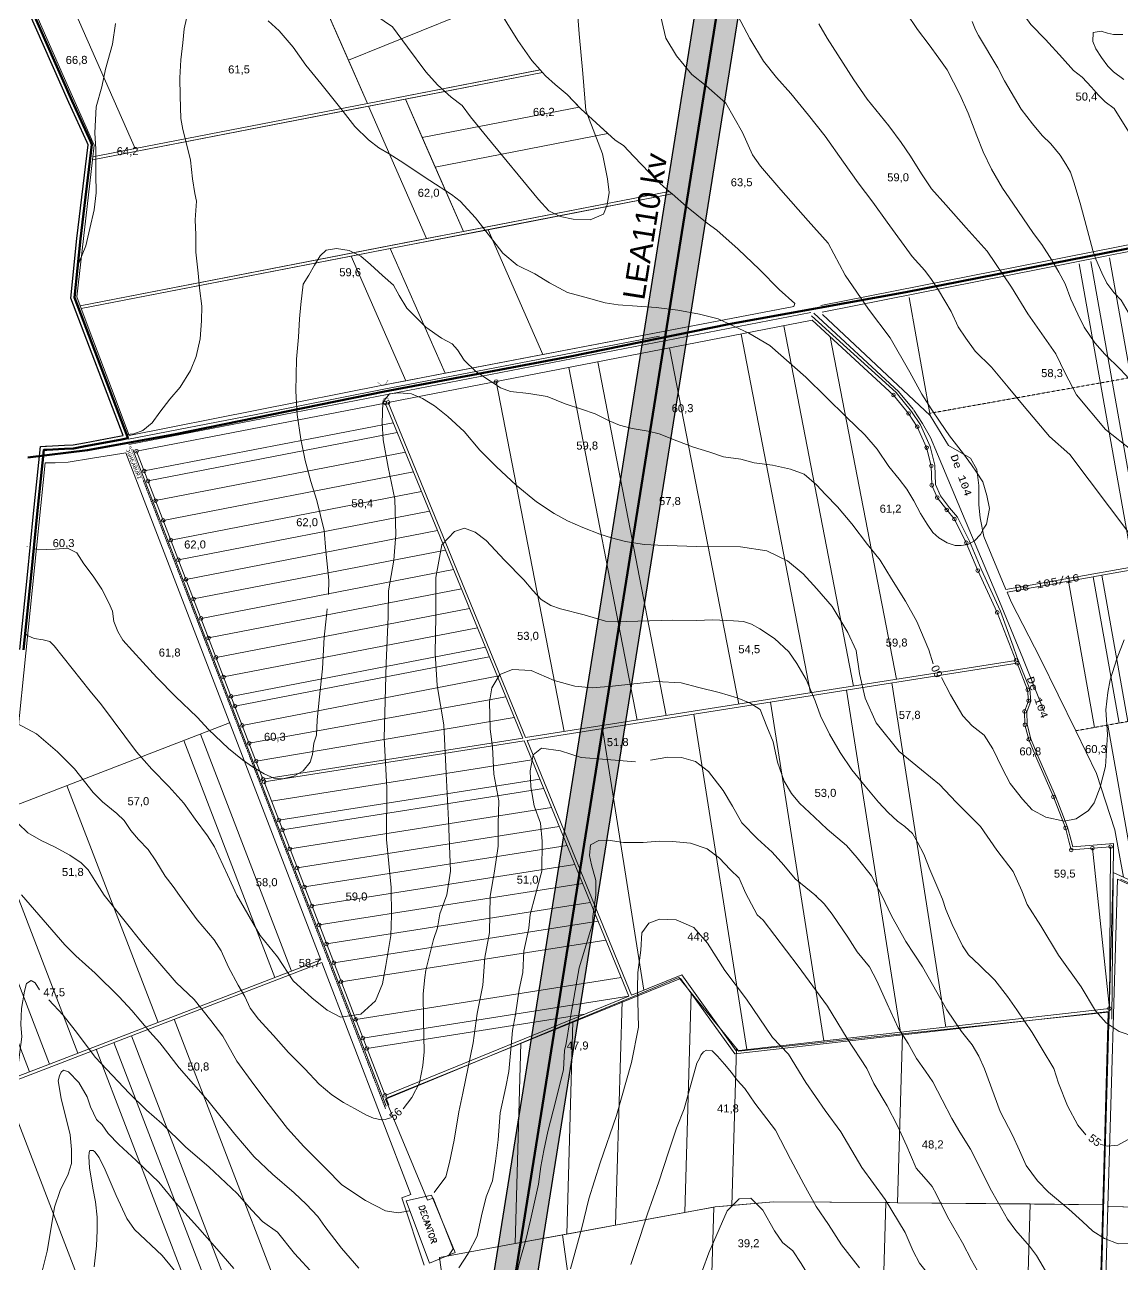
# Model space of a CAD drawing. Header units: metres. Extents: x 783184 to 1587399, y 282652 to 580595.
# Drawn here: x 783961 to 785468, y 288170 to 289873 of the extents above; entities that cross this region are included whole.
import ezdxf

# ---------------------------------------------------------------- set-up
doc = ezdxf.new("R2010")
doc.units = ezdxf.units.M
doc.header["$LTSCALE"] = 0.5
doc.linetypes.add('CACHE', pattern=[0.375, 0.25, -0.125])
for name, color, linetype, lineweight in [('cote de nivel', 1, 'CONTINUOUS', 211), ('limita UAT', 92, 'CONTINUOUS', 0), ('stalpi electrici', 1, 'CONTINUOUS', 211)]:
    doc.layers.add(name, color=color, linetype=linetype, lineweight=lineweight)
for name, color, linetype in [('curbe  de nivelI', 7, 'CONTINUOUS'), ('drumuri extravilan', 7, 'CONTINUOUS'), ('proprietati extravilan', 7, 'CONTINUOUS'), ('strazi', 7, 'CONTINUOUS')]:
    doc.layers.add(name, color=color, linetype=linetype)
doc.styles.add('arial', font='arial.ttf')
doc.styles.add('COURIER', font='cour.ttf')
doc.styles.add('ROMANS', font='ROMANS')
doc.styles.add('WMF-Arial0', font='arial.ttf')

msp = doc.modelspace()

# ---------------------------------------------------------------- hatches: boundary and pattern name
at = {"layer": 'stalpi electrici', "lineweight": 5}
h = msp.add_hatch(dxfattribs=at)
h.set_pattern_fill('HONEY', color=0, scale=2, style=0)
h.set_pattern_definition([(0, (0, 0), (9.525, 5.49926), [6.35, -12.7]), (120, (0, 0), (-9.524998862, 5.49926197), [6.35, -12.7]), (60, (0, 0), (1.138e-06, 10.99852197), [-12.7, 6.35])])
h.paths.add_polyline_path([(785140.48497, 291135.59458), (785110.85961, 291140.32089), (784508.0353, 287361.71031), (784537.66066, 287356.984)])
h.paths.add_polyline_path([(785110.85961, 291140.32089), (785081.23425, 291145.0472), (784478.40994, 287366.43662), (784508.0353, 287361.71031)])

# ---------------------------------------------------------------- linework, layer by layer
at = {"layer": 'curbe  de nivelI', "color": 21, "lineweight": 5}
for points in [[(785397.23377, 289926.56926), (785387.63475, 289926.82176), (785366.1632, 289932.12369), (785341.66036, 289940.96025), (785330.29304, 289942.47508), (785321.957, 289940.96025), (785315.89449, 289937.67808), (785312.35798, 289931.87119), (785312.8632, 289923.28713), (785315.64188, 289911.67336), (785342.67079, 289874.05487), (785362.87931, 289853.09962), (785386.11911, 289827.59982), (785401.52809, 289810.43166), (785413.46965, 289801.65113), (785426.35261, 289787.7651), (785435.69902, 289776.65629), (785445.04549, 289767.56727), (785457.17057, 289758.22575), (785490.68938, 289704.8373), (785508.04615, 289647.73473), (785521.31571, 289590.74794)], [(784718.58464, 289908.87978), (784722.26777, 289860.94372), (784727.46285, 289806.42435), (784731.61891, 289755.5396), (784746.16509, 289717.63567), (784754.52251, 289696.07164), (784761.27611, 289661.8023), (784763.35413, 289643.10995), (784760.75659, 289625.97529), (784755.5615, 289612.99448), (784737.37879, 289605.20602), (784714.00098, 289606.24446), (784696.33774, 289609.8791), (784680.75257, 289617.66759), (784666.20634, 289633.24455), (784595.55346, 289719.43708), (784573.05616, 289747.11319), (784561.62704, 289762.69017), (784546.56134, 289774.11327), (784527.8591, 289790.72869), (784511.75437, 289808.90182), (784486.29854, 289842.65189), (784466.0378, 289870.69044), (784411.36391, 289908.2694)], [(784928.27299, 289908.71813), (784956.61158, 289854.56397), (784975.57971, 289823.63236), (784993.54951, 289801.01569), (785013.18317, 289779.06422), (785037.14287, 289749.13042), (785060.10427, 289720.52697), (785085.47861, 289684.72362), (785105.44503, 289656.1202), (785125.74421, 289629.84496), (785145.37787, 289602.23933), (785179.65358, 289555.01043), (785197.29062, 289535.71975), (785206.36786, 289523.49917), (785216.01831, 289508.86486), (785233.32255, 289479.59623), (785242.97299, 289458.30997), (785253.28901, 289443.01046), (785266.26716, 289425.05016), (785288.89581, 289403.09869), (785311.85717, 289375.49306), (785333.57709, 289348.99882), (785368.51837, 289307.75667), (785396.47134, 289283.14442)], [(784182.60826, 289882.01032), (784179.53841, 289868.06399), (784177.86397, 289848.81809), (784175.07325, 289825.10936), (784173.66907, 289800.41243), (784173.94811, 289775.30906), (784174.78535, 289744.62717), (784177.57607, 289729.56514), (784183.43664, 289708.08781), (784188.46112, 289687.53876), (784190.97277, 289661.59859), (784194.32165, 289641.79484), (784196.55426, 289631.19562), (784194.87981, 289605.53441), (784195.44098, 289585.00545), (784195.44098, 289561.01777), (784198.78987, 289532.00944), (784200.74339, 289511.64782), (784203.8132, 289486.82338), (784203.53411, 289466.74068), (784201.58059, 289442.03846), (784195.9991, 289417.49294), (784188.18505, 289398.52596), (784174.23135, 289375.37508), (784159.71953, 289359.19734), (784146.32398, 289341.34606), (784135.68019, 289326.42142), (784122.84281, 289315.82222), (784110.56355, 289311.3594), (784100.38457, 289310.51161)], [(784832.47286, 289892.21916), (784841.36047, 289855.26628), (784856.01059, 289830.90997), (784876.98531, 289804.97187), (784896.53805, 289789.69327), (784923.91185, 289765.88708), (784946.66413, 289725.38104), (784960.24416, 289694.62326), (784971.6203, 289678.98934), (784999.34965, 289646.65555), (785037.03307, 289604.01761), (785064.40687, 289573.46041), (785087.51465, 289529.40122), (785119.9447, 289482.62953), (785149.45156, 289443.18942), (785176.46986, 289395.93236), (785193.10741, 289365.71505), (785205.85098, 289345.82462), (785218.41999, 289327.33003), (785231.16356, 289308.48649), (785250.41032, 289283.77292), (785261.23362, 289268.94235), (785268.2164, 289258.82267), (785276.9449, 289245.21344), (785282.53113, 289226.54436), (785286.21578, 289208.64752), (785282.02611, 289187.18682), (785278.18556, 289181.77803), (785273.64677, 289172.87968), (785265.44199, 289164.50475), (785256.18981, 289159.44491), (785247.28675, 289157.87462), (785238.90741, 289157.87462), (785227.90952, 289161.53864), (785216.38795, 289168.34326), (785208.35772, 289175.67131), (785200.32754, 289187.18682), (785191.24992, 289201.66844), (785181.99775, 289219.11615), (785172.66371, 289235.25921), (785161.84041, 289249.0429), (785147.87484, 289266.66513), (785131.79125, 289290.46095), (785114.68341, 289310.00241), (785089.37083, 289334.08028), (785033.6312, 289389.1543), (784984.3415, 289432.84579), (784955.4927, 289449.80281), (784934.71891, 289459.39908), (784913.4214, 289469.51876), (784887.52318, 289475.66699), (784858.02093, 289481.25027), (784827.99496, 289484.73982), (784775.74257, 289488.74138), (784758.16094, 289491.25172), (784730.25354, 289499.06165), (784706.25322, 289505.75589), (784681.41562, 289518.86543), (784661.32231, 289531.13819), (784637.04291, 289543.132), (784617.22864, 289559.58867), (784603.50483, 289577.59284), (784580.06263, 289608.27476), (784558.57396, 289631.14672), (784546.85286, 289640.35127), (784517.1676, 289659.68333), (784476.14374, 289686.46024), (784461.35284, 289695.94374), (784446.84097, 289704.59048), (784432.88731, 289715.18967), (784413.91028, 289733.87772), (784394.60572, 289758.28355), (784367.53556, 289792.87042), (784346.88409, 289817.97379), (784329.22847, 289842.89688), (784310.25144, 289864.93207), (784294.90237, 289878.87837)], [(785170.86436, 289890.60805), (785187.13228, 289867.01609), (785203.08125, 289845.97458), (785216.47837, 289827.8024), (785227.64263, 289811.54305), (785245.1865, 289777.74916), (785256.71556, 289752.00319), (785268.51777, 289721.07857), (785277.44918, 289698.76183), (785288.61344, 289675.16984), (785303.92447, 289649.02738), (785318.27853, 289628.30469), (785346.34866, 289586.85934), (785357.90481, 289571.3335), (785371.62093, 289549.9732), (785381.19029, 289533.39506), (785390.1217, 289517.45453), (785397.77721, 289496.41305), (785407.34657, 289476.00918), (785416.27798, 289458.15579), (785430.71685, 289436.57257), (785444.43296, 289420.63204), (785465.80453, 289399.59056), (785477.92575, 289386.83812)], [(784085.219, 289875.3716), (784081.10732, 289846.60497), (784071.51336, 289812.359), (784066.48797, 289788.1585), (784058.72142, 289760.76172), (784056.87048, 289724.95393), (784058.24104, 289702.57989), (784058.24104, 289667.8773), (784058.6979, 289642.76356), (784055.95678, 289619.0197), (784050.01764, 289593.44935), (784044.5354, 289569.70548), (784035.39829, 289547.33141), (784033.71864, 289545.03064)], [(785051.4632, 289874.54916), (785063.14746, 289855.08565), (785099.75016, 289797.87977), (785117.95603, 289771.42945), (785147.59947, 289734.44881), (785164.51879, 289711.64051), (785177.50131, 289692.8258), (785192.64759, 289668.82083), (785206.49562, 289647.84352), (785226.04222, 289626.1277), (785253.95461, 289594.33734), (785282.73255, 289562.54698), (785316.38261, 289512.84686), (785338.50179, 289476.36952), (785377.21033, 289421.10085), (785389.92885, 289394.57187), (785405.41226, 289364.72678), (785445.22673, 289317.19572), (785482.27636, 289287.90331)], [(785262.35051, 289877.85335), (785266.93532, 289866.33857), (785270.93237, 289858.70123), (785297.5308, 289814.22242), (785306.72893, 289796.54309), (785329.60626, 289757.64858), (785344.98915, 289737.47734), (785358.43254, 289721.21235), (785370.46086, 289709.89761), (785383.19668, 289694.10406), (785390.97968, 289681.84639), (785397.11175, 289671.0031), (785401.82875, 289657.33108), (785410.36767, 289628.39313), (785418.62243, 289597.51322), (785428.05637, 289563.09748), (785432.06581, 289551.54698), (785440.32051, 289532.45333), (785447.39601, 289518.54558), (785456.82995, 289505.58073), (785466.73558, 289494.97317), (785476.47472, 289478.77777)], [(785469.3533, 289860.14214), (785456.46539, 289860.14214), (785448.35082, 289862.05042), (785439.28161, 289864.91287), (785428.30302, 289863.00459), (785427.82574, 289850.60062), (785432.12167, 289840.58202), (785439.75896, 289828.6551), (785448.82816, 289816.72822), (785456.46539, 289808.61794), (785470.78528, 289798.12225)], [(784377.93851, 289090.68033), (784378.18671, 289110.28137), (784374.21479, 289150.22786), (784371.99849, 289178.36708), (784362.06868, 289219.80228), (784353.38005, 289245.8543), (784345.65785, 289274.51642), (784339.6999, 289304.04209), (784334.98326, 289337.7857), (784332.99628, 289370.14959), (784333.98962, 289414.12668), (784336.4721, 289444.14854), (784338.2098, 289469.45627), (784339.9481, 289489.16937), (784343.1753, 289517.20636), (784350.87095, 289529.36399), (784358.56654, 289543.01029), (784366.26219, 289556.16036), (784374.45429, 289563.85191), (784388.85255, 289566.08495), (784406.2298, 289563.10759), (784422.36576, 289555.416), (784435.52283, 289544.00274), (784451.90704, 289529.11586), (784467.29828, 289515.71765), (784474.74566, 289501.57513), (784485.66851, 289484.20708), (784511.81122, 289457.86542), (784532.91214, 289442.73041), (784547.55865, 289435.03885), (784555.00604, 289426.60294), (784564.43938, 289412.70851), (784580.15641, 289396.96525), (784600.51261, 289383.56704), (784614.41434, 289374.63491), (784628.06788, 289369.42448), (784652.89252, 289366.69522), (784678.34415, 289362.64305), (784702.92048, 289352.71846), (784725.26264, 289345.275), (784744.37759, 289338.82403), (784763.49249, 289329.39566), (784777.8908, 289323.19279), (784795.01974, 289318.47862), (784816.86538, 289315.25314), (784832.36226, 289311.21613), (784856.44212, 289301.53964), (784879.28074, 289293.10373), (784900.38166, 289286.40463), (784920.73786, 289279.95366), (784944.56946, 289276.72817), (784962.57019, 289271.69668), (784987.8913, 289268.47119), (785012.71588, 289263.01267), (785031.33432, 289256.06544), (785048.21505, 289241.42669), (785060.8756, 289228.02848), (785077.30811, 289211.11144), (785096.91953, 289187.54055), (785118.51691, 289159.25546), (785135.96366, 289137.81228), (785151.35489, 289112.00832), (785170.71811, 289081.24211), (785186.15139, 289053.57211), (785202.78386, 289014.36998), (785208.74181, 288995.26513)], [(783960.95198, 289036.50032), (783964.1685, 289034.3338), (783973.67039, 289030.32732), (783985.69621, 289028.39826), (783995.11658, 289025.77917), (784001.05523, 289020.14041), (784050.34627, 288957.96564), (784065.83999, 288938.85245), (784114.24023, 288874.15508), (784134.93223, 288850.7649), (784158.72649, 288826.77463), (784178.97246, 288803.6188), (784194.83533, 288781.71461), (784211.53301, 288758.97598), (784221.39981, 288744.01535), (784238.93243, 288705.21365), (784252.08188, 288677.25976), (784284.13334, 288621.85646), (784307.78058, 288592.44438), (784329.3258, 288559.88099), (784355.075, 288536.24625), (784376.09475, 288519.43937), (784394.48702, 288509.98547), (784422.33819, 288513.662), (784442.30696, 288532.04454), (784452.29131, 288555.67925), (784456.49524, 288580.88962), (784463.32665, 288621.85646), (784464.37763, 288649.69287), (784463.85217, 288688.03363), (784457.54753, 288753.92499), (784458.07299, 288824.82913), (784454.39453, 288893.1072), (784457.08269, 288996.2881), (784459.71018, 289059.83924), (784460.2357, 289095.55392), (784467.59257, 289137.57117), (784470.23178, 289172.94997), (784469.1808, 289221.79504), (784459.72191, 289265.38793), (784452.8905, 289303.20346), (784451.83469, 289326.06496), (784452.57358, 289354.98627), (784461.79553, 289366.37211), (784475.17638, 289367.81792), (784491.99292, 289366.55282), (784507.18205, 289360.04666), (784523.63689, 289349.92593), (784541.9, 289335.28703), (784564.04422, 289314.59264), (784585.74301, 289288.92938), (784608.88831, 289265.79629), (784635.52557, 289240.61251), (784663.55311, 289218.02163), (784688.14504, 289201.93688), (784706.2273, 289191.81615), (784727.11777, 289182.68689), (784750.80556, 289173.65052), (784766.53712, 289168.22871), (784786.066, 289163.52979), (784811.562, 289159.37309), (784830.54684, 289158.27163), (784883.69059, 289156.42411), (784943.76608, 289155.96227), (784980.27354, 289150.41974), (785008.46282, 289137.02536), (785030.18246, 289119.01224), (785048.66721, 289098.22784), (785069.92468, 289074.21036), (785091.18222, 289038.18409), (785102.8028, 289013.4301), (785107.42399, 288982.0226), (785115.28, 288948.3057), (785130.52993, 288914.12696), (785161.9541, 288874.86756), (785192.45394, 288849.46443), (785217.4084, 288829.6038), (785240.17551, 288805.39148), (785273.44814, 288771.67462), (785296.09197, 288739.34336), (785318.73581, 288709.78334), (785330.28881, 288683.45645), (785337.68272, 288664.51958), (785356.7632, 288635.10098), (785380.79346, 288594.91783), (785411.75541, 288551.50158), (785431.62658, 288518.24656), (785446.4144, 288502.08093), (785463.97495, 288490.07219), (785485.69452, 288482.68218)], [(785477.38016, 289175.31089), (785396.47134, 289283.14442)], [(784540.31218, 288677.77778), (784545.32145, 288710.3209), (784542.81682, 288780.41378), (784539.4773, 288844.66561), (784536.13779, 288911.42073), (784526.95407, 288965.65927), (784524.44944, 289009.88452), (784525.28295, 289060.33455), (784525.28295, 289113.73865), (784533.63179, 289158.79838), (784551.16423, 289177.15604), (784564.51192, 289181.54509), (784579.40907, 289176.11251), (784594.30623, 289164.64373), (784619.47036, 289137.68203), (784646.44633, 289110.72037), (784658.5875, 289095.94798), (784670.26364, 289083.87557), (784683.55029, 289075.62609), (784696.63561, 289070.99833), (784729.24832, 289062.74888), (784758.29945, 289053.84378), (784786.88587, 289053.44135), (784850.90346, 289055.2522), (784883.2052, 289054.63736), (784905.75227, 289055.64342), (784934.33869, 289054.23497), (784947.82667, 289053.43014), (784958.89887, 289050.00961), (784970.57502, 289043.57101), (784990.81504, 289030.2153), (785010.1411, 289011.70428), (785021.21335, 288995.60774), (785034.29867, 288973.67623), (785046.40774, 288944.42081), (785054.05759, 288923.89772), (785066.13641, 288898.54571), (785080.88189, 288873.66889), (785096.98694, 288849.72534), (785115.30644, 288827.39139), (785133.67203, 288805.38293), (785146.75741, 288790.89608), (785159.84272, 288779.2261), (785169.70709, 288771.78144), (785180.17534, 288762.12353), (785187.22131, 288750.45355), (785195.71628, 288733.6748), (785204.17142, 288712.54811), (785216.25023, 288683.97676), (785221.48436, 288671.90439)], [(783963.86544, 289156.9321), (783964.00975, 289156.75181)], [(783972.90036, 289153.88539), (783979.40098, 289151.78952), (784002.48786, 289152.78201), (784019.3686, 289154.02255), (784032.27741, 289147.81971), (784041.71076, 289132.6847), (784054.61951, 289115.56478), (784066.36485, 289097.81228), (784076.29466, 289078.95555), (784081.25963, 289067.54225), (784082.99733, 289053.64782), (784088.45875, 289039.75339), (784095.40962, 289027.59577), (784108.37143, 289013.09105), (784123.01794, 288997.70794), (784142.13284, 288976.37005), (784167.45394, 288950.56613), (784197.24349, 288922.03291), (784213.23599, 288905.02986), (784240.2948, 288878.72968), (784259.90627, 288863.34657), (784273.31155, 288853.67007), (784289.4475, 288844.24171), (784302.85277, 288838.03887), (784315.26513, 288837.04638), (784330.15984, 288840.76813), (784343.06865, 288848.21155), (784352.75026, 288860.12108), (784355.97746, 288870.78999), (784357.71516, 288886.17314), (784361.43883, 288897.09017), (784362.43181, 288917.68371), (784364.9786, 288945.84316), (784369.69531, 288988.51891), (784371.95853, 289032.03448), (784374.68921, 289057.34217), (784375.93045, 289070.74038)], [(785219.94787, 288976.31628), (785232.60843, 288952.74539), (785249.48916, 288923.71595), (785262.39797, 288910.06965), (785278.53393, 288897.4158), (785290.77269, 288878.44127), (785303.43324, 288851.89299), (785314.6043, 288831.05136), (785331.48503, 288809.46538), (785344.64204, 288794.82659), (785363.26048, 288784.65391), (785388.58158, 288778.94726), (785405.21406, 288782.17274), (785422.09479, 288793.83414), (785429.79044, 288804.25495), (785438.23081, 288825.84094), (785445.18168, 288854.12602), (785448.03533, 288898.37009), (785446.04937, 288932.11369), (785448.78005, 288955.93271), (785452.00725, 288973.30076), (785460.98386, 289002.0064), (785471.16199, 289028.30658)], [(784600.16776, 288675.99731), (784606.04948, 288710.36448), (784611.0263, 288744.73166), (784611.0263, 288775.48121), (784611.93115, 288807.1352), (784605.14458, 288843.76335), (784603.33482, 288881.29594), (784600.1331, 288905.44029), (784599.22826, 288942.97285), (784602.39531, 288962.41745), (784613.25385, 288980.5054), (784630.89896, 288987.74061), (784656.23554, 288985.9318), (784687.90625, 288972.36583), (784716.40989, 288964.67842), (784739.93672, 288962.41745), (784767.98791, 288964.67842), (784797.3964, 288967.84384), (784828.16226, 288971.00922), (784862.54763, 288969.20041), (784886.52685, 288962.86961), (784914.57804, 288956.08665), (784939.46217, 288948.39924), (784957.10728, 288941.16404), (784971.13287, 288932.57226), (784980.27699, 288909.01604), (784988.83723, 288888.10208), (784994.8611, 288860.21681), (785004.05542, 288833.91593), (785013.88382, 288817.12139), (785024.98043, 288803.8125), (785045.5884, 288784.48295), (785063.12209, 288768.16869), (785089.43689, 288745.67033), (785104.021, 288728.87583), (785123.67779, 288703.84246), (785138.2619, 288676.90779)], [(783948.60391, 288915.10387), (783950.35455, 288913.48473), (783976.50124, 288899.14115), (784005.40011, 288874.18724), (784028.7945, 288851.00172), (784042.62644, 288833.57666), (784054.42193, 288818.64365), (784067.59353, 288805.67549), (784086.85944, 288789.75999), (784097.2788, 288780.1321), (784106.3816, 288766.47107), (784116.99753, 288753.69938), (784129.97256, 288740.14174), (784140.58849, 288724.61925), (784153.56352, 288703.59509), (784164.5726, 288689.25151), (784173.02607, 288676.87279)], [(784661.94392, 288676.68553), (784670.8583, 288710.5421), (784671.30402, 288751.52641), (784669.0754, 288776.47337), (784660.6068, 288800.08388), (784655.70389, 288826.36729), (784654.8125, 288848.19587), (784659.26963, 288870.46997), (784670.41257, 288879.37958), (784696.70986, 288875.81574), (784725.23578, 288866.46061), (784760.44739, 288863.78775), (784799.67052, 288860.66937)], [(784820.17351, 288862.89677), (784844.24224, 288866.90612), (784862.96233, 288866.46061), (784882.1282, 288861.11484), (784899.95683, 288847.30493), (784920.0141, 288821.46699), (784932.93994, 288799.63841), (784945.86572, 288776.91884), (784967.26016, 288754.64478), (784987.46886, 288736.68188), (785003.51471, 288718.41714), (785019.11479, 288699.70693), (785048.53209, 288676.09638)], [(783936.26599, 288793.86243), (783942.14434, 288786.88025), (783951.40154, 288775.99519), (783965.01511, 288762.93313), (783982.98494, 288752.32017), (784001.22709, 288743.61212), (784022.4642, 288732.18281), (784037.98358, 288721.842), (784047.51304, 288712.31755), (784057.04256, 288697.35059), (784069.56698, 288677.21323)], [(785437.92377, 288335.15148), (785447.56048, 288332.35513), (785462.32645, 288334.064), (785489.90149, 288348.95466), (785509.68529, 288359.63802), (785522.54201, 288369.7718), (785562.70881, 288412.24471), (785589.73899, 288440.82677), (785661.37819, 288506.76653), (785692.35753, 288528.99679), (785707.05287, 288534.1574), (785744.38705, 288538.52407), (785767.82015, 288550.43313), (785777.35229, 288567.10583), (785775.36639, 288598.06946), (785765.04123, 288651.07873), (785765.04123, 288672.1181), (785769.01292, 288687.99689), (785769.01292, 288734.56087), (785763.84971, 288766.3184), (785758.84503, 288785.40518)], [(784745.37784, 288677.43829), (784745.37784, 288697.48495), (784739.13781, 288718.86807), (784736.46352, 288731.787), (784737.80064, 288746.48789), (784749.3893, 288752.72464), (784762.31509, 288753.17011), (784783.2638, 288749.60627), (784810.00682, 288749.60627), (784832.29264, 288751.38819), (784850.56706, 288750.94272), (784875.08152, 288748.71532), (784898.25879, 288741.14212), (784915.19604, 288728.22315), (784929.90472, 288712.63132), (784941.93906, 288700.60333), (784950.85338, 288680.55667), (784954.86484, 288672.98346)], [(784419.57088, 288164.84759), (784395.63024, 288192.24283), (784372.7768, 288222.01881), (784363.18648, 288235.88708), (784347.27067, 288252.61057), (784330.65696, 288268.18647), (784300.8658, 288294.0875), (784275.97178, 288317.94905), (784248.98164, 288348.86956), (784212.25284, 288395.16511), (784172.83152, 288440.11231), (784146.10113, 288474.57902), (784132.59647, 288489.75136), (784107.90659, 288519.11942), (784090.15429, 288537.67843), (784057.43189, 288570.20776), (784030.90552, 288593.86538), (784015.8059, 288609.3652), (783956.18845, 288677.75009)], [(784069.56698, 288677.21323), (784123.91535, 288609.82417), (784168.38851, 288557.52953), (784193.14163, 288533.91891), (784216.12019, 288505.21033), (784232.74939, 288483.45226), (784252.14227, 288449.18619), (784275.12083, 288417.45565), (784295.0759, 288391.16463), (784321.73775, 288356.57592), (784343.80926, 288332.09805), (784374.34663, 288301.87852), (784396.11581, 288279.21382), (784428.88245, 288257.63595), (784456.09394, 288243.73494), (784473.63019, 288241.01517), (784489.3524, 288243.43274)], [(784462.98865, 288371.23192), (784455.82603, 288369.29304), (784450.90174, 288368.84561), (784439.71008, 288371.08279), (784430.30913, 288374.96055), (784413.54987, 288384.24239), (784398.47848, 288392.29625), (784382.51182, 288403.03472), (784364.86284, 288417.68326), (784345.31478, 288438.71277), (784322.75795, 288461.41869), (784302.31463, 288484.68538), (784281.83314, 288507.14332), (784270.04463, 288522.20702), (784263.03123, 288538.01642), (784253.77951, 288553.82583), (784240.60231, 288578.68773), (784230.60443, 288600.76124), (784220.60662, 288615.97408), (784197.28869, 288643.66481), (784173.02607, 288676.87279)], [(784540.31218, 288677.77778), (784530.86811, 288651.63546), (784527.84463, 288632.29495), (784522.09981, 288616.48409), (784511.81991, 288574.17673), (784510.00581, 288564.20426), (784507.88937, 288541.84179), (784508.49255, 288505.45551), (784509.3996, 288461.93933), (784507.28316, 288443.50541), (784503.05024, 288419.32976), (784492.14537, 288399.55503), (784480.65609, 288383.84084)], [(784522.91325, 288268.81717), (784539.24012, 288290.57528), (784544.07771, 288310.21798), (784550.74691, 288340.8605), (784556.79394, 288379.54155), (784562.23619, 288405.53037), (784576.47979, 288474.59107), (784582.22443, 288514.78306), (784589.81551, 288553.86942), (784592.53667, 288591.64384), (784599.18836, 288626.09415), (784600.16776, 288675.99731)], [(784661.94392, 288676.68553), (784655.08415, 288650.6323), (784653.23415, 288631.96893), (784646.22796, 288600.45712), (784645.06027, 288571.27956), (784639.8056, 288547.93748), (784634.83742, 288513.62849), (784630.75044, 288491.4535), (784628.41505, 288465.1937), (784625.49583, 288435.14077), (784621.70077, 288413.84116), (784613.79712, 288378.32785), (784611.16975, 288341.27235), (784607.37475, 288311.80296), (784603.28778, 288284.95962), (784594.53007, 288262.78463), (784588.10467, 288236.64344), (784582.26618, 288208.63294), (784569.71341, 288184.99911), (784557.16064, 288165.45013)], [(784745.37784, 288677.43829), (784741.19875, 288648.25349), (784741.19875, 288639.28723), (784722.49634, 288577.51267), (784709.41389, 288504.66175), (784704.55468, 288473.65341), (784702.30069, 288464.18058), (784700.80553, 288437.65537), (784690.33954, 288395.0656), (784679.12597, 288352.47583), (784673.51526, 288326.44383), (784669.40357, 288304.77533), (784666.41332, 288280.4917), (784655.19975, 288230.80363), (784649.21923, 288203.90484), (784641.36971, 288176.63243), (784632.39888, 288140.02019)], [(785269.507, 288160.95212), (785261.0733, 288175.90751), (785248.83085, 288199.56426), (785228.10098, 288235.32071), (785213.13796, 288266.04727), (785207.42482, 288276.92392), (785198.99112, 288286.71291), (785185.38833, 288302.21215), (785177.49873, 288320.7025), (785172.56128, 288332.5552), (785159.77466, 288360.29069), (785145.35574, 288388.02617), (785127.12801, 288418.48081), (785117.33403, 288439.41841), (785090.60792, 288480.37088), (785063.40239, 288524.9652), (785023.06593, 288579.76768), (784974.91216, 288643.12424), (784967.02256, 288650.46601), (784954.86484, 288672.98346)], [(785047.18276, 288677.17937), (785058.77025, 288665.70366), (785069.83494, 288651.0899), (785091.174, 288619.88753), (785104.21459, 288599.34926), (785121.2068, 288578.81099), (785131.086, 288559.85261), (785145.31203, 288528.25527), (785160.7147, 288495.24761), (785174.14201, 288473.47353), (785185.95565, 288452.8598), (785197.87583, 288435.60487), (785208.15186, 288421.08884), (785221.05227, 288395.94574), (785234.20559, 288370.61116), (785245.30369, 288351.57597), (785259.86094, 288328.48501), (785276.85059, 288294.9338), (785286.71561, 288274.11833), (785298.54188, 288254.15746), (785310.73611, 288232.24647), (785322.24522, 288216.49793), (785341.19082, 288194.93159), (785350.78173, 288182.05886), (785367.63442, 288153.30066)], [(785476.58828, 288198.84799), (785462.85364, 288198.34882), (785443.84337, 288205.43751), (785428.05429, 288215.60753), (785413.84409, 288228.93374), (785395.17462, 288245.81647), (785367.28052, 288269.3127), (785352.19316, 288284.9184), (785336.55581, 288305.86266), (785327.25782, 288326.37805), (785317.6089, 288347.77015), (785300.74556, 288380.10253), (785292.32466, 288402.54672), (785279.32974, 288438.74322), (785271.4352, 288456.27772), (785262.13715, 288471.70809), (785247.70823, 288490.02242), (785227.53324, 288519.65574), (785193.81696, 288578.82875), (785170.96435, 288613.8018), (785151.31565, 288649.04617), (785138.11485, 288677.17937)], [(785221.48436, 288671.90439), (785225.92327, 288657.72508), (785234.7828, 288636.90794), (785249.10037, 288607.64219), (785257.18278, 288595.36937), (785272.2596, 288581.23238), (785293.28382, 288560.64838), (785310.84752, 288538.27773), (785323.59287, 288519.63551), (785344.75004, 288488.6896), (785358.29963, 288465.92052), (785374.30904, 288439.35536), (785380.99259, 288419.00425), (785393.31508, 288387.97109), (785407.30387, 288361.56129), (785418.49487, 288347.89032)], [(785204.91941, 288152.9083), (785189.63537, 288171.91878), (785181.1442, 288188.21346), (785170.27554, 288214.01334), (785142.68431, 288259.04415), (785110.75761, 288303.17557), (785081.54807, 288352.05961), (785060.15041, 288381.59372), (785033.56115, 288419.76519), (785009.786, 288459.144), (784988.04868, 288481.88867), (784952.30566, 288534.37479), (784922.41684, 288573.75359), (784898.64163, 288611.43502), (784879.96109, 288633.16127), (784855.71883, 288643.43335), (784832.6229, 288644.45174), (784818.01819, 288639.02018), (784808.50808, 288625.78075), (784807.14953, 288602.01769), (784803.07375, 288571.1257), (784802.39448, 288549.39946), (784803.90369, 288496.10447), (784794.35684, 288447.52717), (784773.52741, 288374.66126), (784750.96217, 288309.60238), (784735.34007, 288260.15765), (784725.80662, 288220.39148), (784710.58563, 288163.97586)], [(783980.71827, 288547.23009), (783974.73775, 288556.94355), (783969.50476, 288560.30591), (783963.15039, 288555.82274), (783960.16014, 288545.36212), (783956.04845, 288521.45207), (783955.30093, 288499.78357), (783956.42224, 288482.59824), (783953.05819, 288454.95226), (783947.45141, 288409.37374), (783948.20512, 288378.09551), (783943.71971, 288336.62655), (783939.23423, 288307.48618), (783931.75856, 288276.10425), (783923.53531, 288252.9414), (783918.6761, 288224.54822), (783916.05041, 288204.52841), (783917.91935, 288170.53132), (783917.17177, 288124.95281)], [(784358.18935, 288155.83072), (784331.21237, 288185.12783), (784307.66392, 288214.26821), (784287.10573, 288228.83838), (784272.52812, 288244.52936), (784252.34372, 288267.31863), (784213.38915, 288304.05982), (784181.99118, 288330.95865), (784148.72433, 288363.83496), (784127.79241, 288381.76749), (784103.7977, 288405.48598), (784057.82218, 288454.42685), (784029.78832, 288491.41271), (784013.34175, 288512.7076), (783993.80078, 288533.7807)], [(785107.33151, 288165.2128), (785082.91377, 288196.93971), (785065.00742, 288225.00581), (785047.91504, 288249.4111), (785031.13739, 288280.17371), (785012.41712, 288314.74787), (784992.06902, 288354.60987), (784963.58163, 288391.62455), (784949.74493, 288411.96231), (784939.16389, 288423.35145), (784931.43162, 288433.92708), (784922.13815, 288445.38553), (784912.49728, 288456.02522), (784904.86493, 288463.65372), (784897.03172, 288464.45673), (784893.01466, 288462.24847), (784889.60018, 288457.63123), (784887.59165, 288453.01399), (784883.7755, 288446.59002), (784866.70308, 288383.95621), (784855.82638, 288357.31068), (784844.98035, 288324.18703), (784831.52333, 288283.63565), (784816.18468, 288239.31569), (784805.40677, 288206.99837), (784793.0891, 288170.06427)], [(784247.61064, 288164.50308), (784224.35643, 288191.54875), (784197.87894, 288221.48154), (784167.64837, 288255.0774), (784144.81696, 288282.96824), (784113.69524, 288312.86964), (784089.80676, 288334.63295), (784075.22004, 288350.05746), (784066.76395, 288361.67866), (784058.94206, 288369.28526), (784050.90877, 288386.40012), (784046.443, 288400.28207), (784035.02733, 288419.93248), (784020.44054, 288434.51178), (784013.8871, 288436.83603), (784010.50466, 288434.0892), (784008.39061, 288429.01812), (784006.69941, 288422.468), (784010.50466, 288398.16913), (784022.97751, 288348.20154), (784024.8801, 288327.70595), (784024.8801, 288308.68947), (784020.42303, 288294.00156), (784009.21875, 288271.60435), (784001.60826, 288248.57324), (783996.95581, 288220.58754), (783991.45937, 288188.25949), (783983.21468, 288155.29756)], [(784178.67603, 288146.37005), (784149.42165, 288182.27818), (784111.44226, 288218.18631), (784100.78434, 288232.87174), (784086.0014, 288264.58482), (784070.85789, 288299.90162), (784062.85247, 288316.98799), (784056.96819, 288324.88824), (784054.77255, 288326.73161), (784050.11778, 288326.73161), (784048.97604, 288323.6593), (784048.80043, 288318.2169), (784049.41522, 288302.85529), (784054.15777, 288274.94109), (784057.54391, 288255.88666), (784060.01251, 288235.0263), (784060.23689, 288216.40897), (784059.33925, 288195.54865), (784055.97294, 288166.61329)], [(785046.55292, 288139.43471), (785027.243, 288171.11599), (785015.9485, 288188.5953), (785001.73932, 288200.24818), (784990.8092, 288216.2709), (784974.70713, 288244.47744), (784957.94758, 288260.86431), (784941.91673, 288260.136), (784925.52149, 288243.74912), (784914.59132, 288218.25846), (784900.3545, 288186.08445), (784891.61038, 288162.05037)]]:
    msp.add_lwpolyline(points, dxfattribs=at)
at = {"layer": 'drumuri extravilan', "color": 30, "lineweight": 140}
msp.add_lwpolyline([(783964.62299, 289278.74656), (784046.66302, 289288.82887), (784167.62667, 289310.86116), (784454.70985, 289369.59586), (784709.89656, 289417.4234), (784928.02746, 289461.95228), (785170.96237, 289505.80783), (785520.95404, 289574.94165)], dxfattribs=at)
at = {"layer": 'limita UAT', "color": 0, "linetype": 'Continuous', "lineweight": 25, "flags": 128}
msp.add_lwpolyline([(783953.73565, 289014.98586), (783964.17572, 289117.52645), (783972.75567, 289201.86604), (783979.90566, 289272.16592), (783982.14123, 289294.11175), (783989.05901, 289294.4537), (783990.42916, 289294.52371), (784014.94346, 289295.73392), (784027.05076, 289296.3276), (784042.47157, 289299.17678), (784090.63074, 289308.08738), (784095.57072, 289309.10484), (784024.03897, 289497.90483), (784032.12941, 289579.80405), (784047.56967, 289708.31455), (784046.13154, 289711.50563), (784021.24754, 289766.60448), (783975.14901, 289870.18364), (783941.74607, 289945.83031)], dxfattribs=at)
at = {"layer": 'limita UAT', "color": 40, "linetype": 'Continuous', "lineweight": 211, "flags": 128}
msp.add_lwpolyline([(783958.71, 289014.48), (783969.15, 289117.02), (783977.73, 289201.36), (783984.88, 289271.66), (783986.68, 289289.33), (783989.31, 289289.46), (783990.68, 289289.53), (784015.19, 289290.74), (784027.63, 289291.35), (784043.38, 289294.26), (784091.59, 289303.18), (784102.32, 289305.39), (784101.59, 289307.33), (784029.13, 289498.58), (784037.1, 289579.26), (784052.7, 289709.1), (784050.69, 289713.56), (784025.81, 289768.65), (783979.72, 289872.21), (783946.32, 289947.85)], dxfattribs=at)
at = {"layer": 'proprietati extravilan', "color": 0, "linetype": 'CACHE', "lineweight": 5}
for p, q in [((785203.97419, 289339.57093), (786529.77347, 289575.61225)), ((784456.40834, 288383.62035), (784123.20796, 289247.84819)), ((785404.41265, 288903.3092), (786712.22113, 289135.91655))]:
    msp.add_line(p, q, dxfattribs=at)
at = {"layer": 'proprietati extravilan', "color": 0, "linetype": 'Continuous', "lineweight": 5}
for p, q in [((785409.20978, 289544.82154), (785483.2402, 289128.59385)), ((785425.46333, 289548.00575), (785499.54433, 289131.49371)), ((785450.96746, 289553.00222), (785525.12782, 289136.044)), ((785175.63645, 289498.8967), (785204.51691, 289336.51959)), ((784103.34796, 289296.61819), (785040.49796, 289478.22819)), ((785044.67796, 289477.08819), (785161.27796, 289369.22819)), ((785056.60475, 289475.52661), (785204.51691, 289336.51959)), ((784459.74783, 289354.48017), (785042.41645, 289467.39533)), ((785099.18435, 288964.82401), (785003.26165, 289459.80754)), ((784832.83796, 289445.55819), (784451.47796, 289372.24819)), ((785040.2348, 288955.53554), (784944.71093, 289448.46101)), ((785158.42054, 288974.15763), (785067.26813, 289444.52533)), ((784941.45182, 288939.97068), (784846.59628, 289429.4474)), ((784841.97693, 288924.29679), (784747.7944, 289410.30062)), ((784801.97545, 288917.9939), (784708.06356, 289402.60119)), ((784451.47796, 289372.24819), (784278.47796, 289338.08819)), ((784701.50226, 288902.16272), (784608.27013, 289383.26226)), ((784114.1886, 289287.51435), (784455.74266, 289353.70401)), ((784455.74266, 289353.70401), (784644.69893, 288893.21243)), ((784459.74783, 289354.48017), (784648.76001, 288893.85232)), ((785160.66633, 289370.11354), (785181.55633, 289344.63354)), ((784103.11796, 289304.24819), (784278.47796, 289338.08819)), ((785181.96868, 289344.07221), (785193.98868, 289325.74221)), ((785229.72796, 289295.20819), (785204.51691, 289336.51959)), ((784124.6834, 289260.29383), (784466.86252, 289326.60461)), ((785193.98868, 289325.74221), (785204.84796, 289306.14819)), ((784129.92348, 289246.70252), (784472.41471, 289313.07378)), ((785204.84796, 289306.14819), (785214.55796, 289283.57819)), ((784284.16563, 288835.52263), (784108.99472, 289289.86657)), ((784287.88656, 288836.99083), (784114.1886, 289287.51435)), ((784140.3927, 289219.54833), (784483.50746, 289286.04043)), ((785260.14796, 289277.97819), (785229.72796, 289295.20819)), ((785248.85796, 289201.47819), (785214.55796, 289283.57819)), ((785268.83796, 289262.14819), (785260.14796, 289277.97819)), ((784150.84364, 289192.44154), (784494.58086, 289259.05426)), ((785268.83796, 289262.14819), (785271.49796, 289240.32819)), ((785271.49796, 289240.32819), (785271.30796, 289213.91819)), ((784161.27631, 289165.38213), (784505.6349, 289232.11527)), ((784171.69071, 289138.37012), (784516.66957, 289205.22346)), ((785299.65796, 289080.88819), (785248.85796, 289201.47819)), ((785271.30796, 289213.91819), (785273.02796, 289195.96819)), ((785273.02796, 289195.96819), (785278.02796, 289170.31819)), ((784182.08318, 289111.41497), (784527.68102, 289178.38826)), ((785278.02796, 289170.31819), (785308.56448, 289097.52595)), ((784192.45738, 289084.50721), (784538.67311, 289151.60025)), ((785440.53424, 289116.93537), (785537.01999, 289134.09637)), ((784202.80966, 289057.65632), (784549.64196, 289124.86884)), ((785483.37804, 289128.61837), (785308.56448, 289097.52595)), ((785428.47352, 289114.79025), (785440.53424, 289116.93537)), ((785440.53424, 289116.93537), (785476.25712, 288916.08748)), ((784213.14367, 289030.85282), (784560.59146, 289098.18461)), ((785310.15048, 289093.74527), (785394.68381, 289108.7804)), ((785394.68381, 289108.7804), (785428.47352, 289114.79025)), ((785394.68381, 289108.7804), (785430.4067, 288907.93251)), ((785428.47352, 289114.79025), (785464.19641, 288913.94236)), ((785331.70796, 289002.90819), (785299.65796, 289080.88819)), ((785310.15048, 289093.74527), (785315.62796, 289080.68819)), ((784223.46672, 289004.07775), (784571.52935, 289071.5287)), ((785315.62796, 289080.68819), (785356.28796, 289002.08819)), ((784233.7788, 288977.33112), (784582.45561, 289044.90108)), ((784244.07261, 288950.63187), (784593.36252, 289018.32065)), ((784249.21403, 288937.29646), (784598.81017, 289005.04459)), ((784648.76001, 288893.85232), (785322.37876, 288999.99192)), ((784650.61704, 288890.09557), (785323.91699, 288996.18494)), ((785361.34796, 288930.01819), (785331.70796, 289002.90819)), ((785356.28796, 289002.08819), (785404.41265, 288903.3092)), ((784259.49323, 288910.63513), (784609.70159, 288978.5019)), ((785226.16796, 288496.23383), (785151.66894, 288969.04446)), ((784268.96148, 288886.07715), (784621.37109, 288950.06301)), ((785163.64589, 288489.1672), (785089.57502, 288959.26055)), ((785058.61358, 288477.29581), (784985.26198, 288942.82433)), ((784278.42254, 288861.53783), (784633.04059, 288921.62412)), ((784952.52235, 288465.39888), (784879.91174, 288926.22469)), ((785448.42394, 288911.13706), (785486.98112, 288694.3537)), ((784810.99326, 288546.76467), (784754.32121, 288906.43585)), ((785404.41265, 288903.3092), (785433.09028, 288844.70552)), ((784644.69893, 288893.21243), (784287.88656, 288836.99083)), ((784289.35837, 288833.17338), (784646.55596, 288889.45568)), ((784646.55596, 288889.45568), (784790.5801, 288538.4649)), ((784650.61704, 288890.09557), (784794.28555, 288539.9715)), ((784299.52485, 288806.8044), (784657.33641, 288863.18343)), ((785433.09028, 288844.70552), (785458.01959, 288767.11319)), ((784453.2411, 288396.98852), (784284.16563, 288835.52263)), ((784455.50796, 288402.22819), (784289.35837, 288833.17338)), ((784309.67293, 288780.48312), (784668.09735, 288836.95873)), ((784314.73962, 288767.34158), (784673.47001, 288823.86539)), ((784324.86195, 288741.08711), (784684.20364, 288797.70725)), ((784334.96956, 288714.87082), (784694.92166, 288771.58713)), ((785458.01959, 288767.11319), (785470.06244, 288702.09223)), ((784345.05877, 288688.70225), (784705.62017, 288745.51457)), ((785398.35122, 288739.52118), (785452.40521, 288744.03971)), ((785427.37126, 288741.94705), (785450.66796, 288521.60819)), ((785452.40521, 288744.03971), (785450.66796, 288521.60819)), ((784355.13326, 288662.57185), (784716.30308, 288719.48003)), ((784365.18936, 288636.48917), (784726.96648, 288693.49304)), ((786272.68732, 288330.57653), (785466.2086, 288699.4564)), ((784375.22706, 288610.4542), (784737.61037, 288667.55359)), ((784385.25004, 288584.45741), (784748.23865, 288641.65218)), ((784395.25831, 288558.4988), (784758.85132, 288615.7888)), ((784415.21964, 288506.72473), (784780.01815, 288564.20467)), ((784861.70357, 288563.06495), (784456.94714, 288398.49536)), ((784863.11271, 288567.95588), (784794.28555, 288539.9715)), ((784936.24587, 288459.43959), (784861.70357, 288563.06495)), ((784938.12481, 288463.67743), (784863.11271, 288567.95588)), ((784425.18007, 288480.89018), (784790.5801, 288538.4649)), ((784790.5801, 288538.4649), (784455.50796, 288402.22819)), ((785450.66796, 288521.60819), (784938.12481, 288463.67743)), ((784430.64782, 288466.70838), (784730.17066, 288513.90308)), ((785450.56633, 288517.57124), (784936.24587, 288459.43959)), ((785450.56633, 288517.57124), (785450.30434, 288507.16435)), ((784453.2411, 288396.98852), (784456.98595, 288387.27543)), ((784456.94714, 288398.49536), (784460.69199, 288388.78227))]:
    msp.add_line(p, q, dxfattribs=at)
at = {"layer": 'proprietati extravilan', "color": 0, "lineweight": 5}
for p, q in [((784099.22538, 289285.39775), (784079.68967, 289282.14266)), ((784367.1307, 288588.43767), (784099.22538, 289285.39775)), ((783988.49518, 289271.67725), (783900.74542, 288409.16327)), ((784002.18498, 289271.54358), (783988.49518, 289271.67725)), ((784020.13875, 289272.34173), (784002.18498, 289271.54358)), ((784053.55449, 289277.78795), (784020.13875, 289272.34173)), ((784079.68967, 289282.14266), (784053.55449, 289277.78795)), ((783940.30888, 288798.04225), (784241.98579, 288914.0042)), ((784326.98851, 288573.00736), (784201.8436, 288898.5739)), ((784304.24117, 288564.26348), (784179.09626, 288889.83002)), ((784143.6722, 288502.54219), (784018.52729, 288828.10872)), ((784033.53195, 288460.20524), (783932.64115, 288722.67429)), ((785406.21456, 286975.42003), (785455.99721, 288708.52561)), ((785455.99721, 288708.52561), (786272.90244, 288334.8767)), ((783994.64118, 288445.25598), (783923.29947, 288630.8526)), ((783994.64118, 288445.25598), (784367.1307, 288588.43767)), ((783900.2917, 288404.70353), (784368.56589, 288584.70401)), ((784490.9928, 288266.20838), (784368.56589, 288584.70401)), ((783967.13995, 288434.68475), (783916.69359, 288565.92178)), ((784310.15587, 288131.87143), (784166.0187, 288506.84665)), ((784221.20712, 288115.35611), (784082.98969, 288474.93103)), ((784247.00554, 288120.14616), (784107.07116, 288484.18773)), ((784195.08472, 288110.5059), (784058.60579, 288465.55807)), ((783994.64118, 288445.25598), (783900.74542, 288409.16327)), ((784059.13389, 288085.26359), (783931.70279, 288416.77768)), ((784478.53326, 288261.41905), (784490.9928, 288266.20838)), ((784484.39296, 288257.21619), (784519.52461, 288265.17519)), ((784519.52461, 288265.17519), (784551.71696, 288186.19119)), ((784509.50212, 288168.88452), (784478.53326, 288261.41905)), ((784516.64996, 288171.67019), (784484.39296, 288257.21619)), ((784551.71696, 288186.19119), (784516.64996, 288171.67019))]:
    msp.add_line(p, q, dxfattribs=at)
for points in [[(784571.11851, 289953.6989), (784518.81202, 290030.91825), (784507.75949, 290046.66227), (784485.02224, 290074.27734), (784468.53497, 290102.59121), (784311.17885, 290038.99869), (784431.46247, 289765.32423), (784668.68859, 289811.38302), (784657.19432, 289824.52372), (784637.84578, 289852.0123), (784623.02237, 289875.97828), (784600.22046, 289913.30286)], [(784311.17885, 290038.99869), (784405.37957, 289824.66917), (784605.06721, 289905.36918), (784600.22046, 289913.30286), (784571.11851, 289953.6989), (784518.81202, 290030.91825), (784507.75949, 290046.66227), (784485.02224, 290074.27734), (784468.53497, 290102.59121)], [(784112.06097, 289703.31063), (784431.46247, 289765.32423), (784311.17885, 290038.99869), (784254.28854, 290016.00754), (784210.61533, 289998.35783), (784016.80801, 289920.03425)], [(783970.32909, 289901.25066), (784015.34812, 289799.63762), (784055.999, 289708.13591), (784055.37056, 289703.8638), (784054.02083, 289692.04181), (784112.06097, 289703.31063), (784016.80801, 289920.03425), (783992.25009, 289910.10962)], [(784405.37957, 289824.66917), (784431.46247, 289765.32423), (784666.78348, 289811.01313), (784668.68859, 289811.38302), (784657.19432, 289824.52372), (784637.84578, 289852.0123), (784623.02237, 289875.97828), (784605.06721, 289905.36918)], [(784797.16331, 289692.45159), (784782.97292, 289707.4624), (784777.96432, 289710.79826), (784771.84276, 289714.68972), (784724.77156, 289757.86697), (784705.57201, 289777.88575), (784689.45698, 289791.30177), (784675.80377, 289803.24867), (784671.73533, 289807.89987), (784053.54506, 289687.87474), (784032.07754, 289499.84652), (784036.81046, 289487.19695), (784846.08409, 289644.32198), (784829.23663, 289658.94733)], [(784797.16331, 289692.45159), (784782.97292, 289707.4624), (784777.96432, 289710.79826), (784771.84276, 289714.68972), (784724.77156, 289757.86697), (784705.57201, 289777.88575), (784689.45698, 289791.30177), (784675.80377, 289803.24867), (784671.73533, 289807.89987), (784053.54506, 289687.87474), (784032.07754, 289499.84652), (784036.81046, 289487.19695), (784846.08409, 289644.32198), (784829.23663, 289658.94733)], [(784563.39777, 289589.43684), (784846.08409, 289644.32198), (784829.23663, 289658.94733), (784797.16331, 289692.45159), (784782.97292, 289707.4624), (784777.96432, 289710.79826), (784771.84276, 289714.68972), (784724.77156, 289757.86697), (784705.57201, 289777.88575), (784689.45698, 289791.30177), (784675.80377, 289803.24867), (784671.73533, 289807.89987), (784483.44766, 289771.34276)], [(784797.16331, 289692.45159), (784782.97292, 289707.4624), (784777.96432, 289710.79826), (784771.84276, 289714.68972), (784724.77156, 289757.86697), (784705.57201, 289777.88575), (784689.45698, 289791.30177), (784675.80377, 289803.24867), (784671.73533, 289807.89987), (784483.44766, 289771.34276), (784563.39777, 289589.43684), (784846.08409, 289644.32198), (784829.23663, 289658.94733)], [(784483.44766, 289771.34276), (784506.6608, 289718.52722), (784722.33978, 289760.40251), (784705.57201, 289777.88575), (784689.45698, 289791.30177), (784675.80377, 289803.24867), (784671.73533, 289807.89987)], [(784512.74655, 289579.60262), (784563.39777, 289589.43684), (784483.44766, 289771.34276), (784432.79644, 289761.50854)], [(784036.81046, 289487.19695), (784512.74655, 289579.60262), (784432.79644, 289761.50854), (784053.54506, 289687.87474), (784032.07754, 289499.84652)], [(784506.6608, 289718.52722), (784524.5521, 289677.82018), (784761.81664, 289723.88643), (784724.77156, 289757.86697), (784722.33978, 289760.40251)], [(784524.5521, 289677.82018), (784563.39777, 289589.43684), (784846.08409, 289644.32198), (784829.23663, 289658.94733), (784797.16331, 289692.45159), (784782.97292, 289707.4624), (784777.96432, 289710.79826), (784771.84276, 289714.68972), (784761.81664, 289723.88643)], [(784970.11847, 289537.3308), (784940.62363, 289565.12832), (784911.40744, 289591.25792), (784898.33001, 289600.98727), (784869.58298, 289623.92249), (784849.91996, 289640.99204), (784038.23178, 289483.39821), (784052.73703, 289444.63035), (784079.85271, 289373.65409), (784103.99133, 289309.02474), (784454.71847, 289378.59445), (785017.2904, 289486.34691), (785018.55775, 289490.30255), (784996.85801, 289509.60751)], [(784672.52944, 289420.31297), (785017.2904, 289486.34691), (785018.55775, 289490.30255), (784996.85801, 289509.60751), (784970.11847, 289537.3308), (784940.62363, 289565.12832), (784911.40744, 289591.25792), (784898.33001, 289600.98727), (784869.58298, 289623.92249), (784849.91996, 289640.99204), (784597.11119, 289591.9078)], [(784538.02234, 289394.5501), (784672.52944, 289420.31297), (784597.11119, 289591.9078), (784462.74682, 289565.8202)], [(784484.14791, 289384.23123), (784538.02234, 289394.5501), (784462.74682, 289565.8202), (784408.92956, 289555.37127)], [(784103.99133, 289309.02474), (784454.71847, 289378.59445), (784484.14791, 289384.23123), (784408.92956, 289555.37127), (784038.23178, 289483.39821), (784052.73703, 289444.63035), (784079.85271, 289373.65409)]]:
    msp.add_lwpolyline(points, close=True, dxfattribs=at)
for points in [[(784623.02237, 289875.97828), (784637.84578, 289852.0123), (784657.19432, 289824.52372), (784668.68859, 289811.38302), (784671.73533, 289807.89987), (784675.80377, 289803.24867), (784689.45698, 289791.30177), (784705.57201, 289777.88575), (784722.33978, 289760.40251), (784724.77156, 289757.86697), (784761.81664, 289723.88643), (784771.84276, 289714.68972), (784782.97292, 289707.4624), (784797.16331, 289692.45159), (784829.23663, 289658.94733), (784846.08409, 289644.32198), (784849.91996, 289640.99204), (784869.58298, 289623.92249), (784898.33001, 289600.98727), (784911.40744, 289591.25792), (784940.62363, 289565.12832), (784970.11847, 289537.3308), (784970.11847, 289537.3308), (784996.85801, 289509.60751), (785018.55775, 289490.30255), (785017.2904, 289486.34691), (784672.52944, 289420.31297), (784538.02234, 289394.5501), (784484.14791, 289384.23123), (784454.71847, 289378.59445), (784103.99133, 289309.02474), (784079.85271, 289373.65409), (784052.73703, 289444.63035), (784038.23178, 289483.39821), (784032.07754, 289499.84652), (784032.07754, 289499.84652), (784053.54506, 289687.87474), (784054.02083, 289692.04181), (784055.37056, 289703.8638), (784055.999, 289708.13591), (784015.34812, 289799.63762), (783970.32909, 289901.25066)], [(784053.54506, 289687.87474), (784671.73533, 289807.89987)], [(784038.23178, 289483.39821), (784849.91996, 289640.99204)], [(785461.73478, 288699.30342), (785662.89101, 288607.29543), (785655.96937, 288245.21324), (785448.81205, 288249.41839), (785461.73478, 288699.30342)], [(785448.81205, 288249.41839), (785578.73772, 288246.78099), (785573.66976, 288002.59635), (785441.79241, 288005.04057), (785448.81205, 288249.41839)]]:
    msp.add_lwpolyline(points, dxfattribs=at)
at = {"layer": 'proprietati extravilan', "color": 0, "linetype": 'Continuous', "lineweight": 5}
for points in [[(785041.40821, 289473.71434), (785157.77811, 289368.03077), (785178.90913, 289342.25679), (785191.14773, 289323.59343), (785204.39054, 289294.051), (785211.03908, 289268.08079), (785211.65595, 289241.86476), (785218.55788, 289226.37703), (785231.27082, 289209.85221), (785242.06552, 289196.98699), (785258.69715, 289163.72374), (785274.44193, 289125.46641), (785301.28147, 289067.89887), (785318.44844, 289019.51304), (785323.70074, 289004.98586)], [(785042.41645, 289467.39533), (785154.14453, 289364.57647), (785174.87384, 289339.29246), (785186.74811, 289321.1847), (785199.6529, 289292.39632), (785206.05388, 289267.39313), (785206.68091, 289240.74507), (785214.23268, 289223.79913), (785227.37246, 289206.71949), (785237.85673, 289194.22424), (785254.14311, 289161.65148), (785269.86182, 289123.45752), (785296.64901, 289066.00224), (785309.15762, 289032.685), (785322.37876, 288999.99192)], [(785323.70074, 289004.98586), (785341.36341, 288960.39707), (785342.67349, 288944.22631), (785337.2241, 288929.36525), (785337.60081, 288911.97561), (785342.84708, 288892.44333), (785351.79529, 288869.85211), (785376.6443, 288813.52436), (785393.32523, 288770.79881), (785398.08962, 288752.57851), (785400.34622, 288743.7019), (785456.43931, 288748.39089), (785454.30307, 288507.06369)], [(785323.91699, 288996.18494), (785338.44564, 288959.71202), (785339.66706, 288944.63562), (785334.24913, 288929.86033), (785334.64571, 288911.55305), (785340.02912, 288891.51021), (785349.06092, 288868.70794), (785373.90699, 288812.38685), (785390.50178, 288769.88194), (785395.21991, 288751.83856), (785398.35122, 288739.52118)]]:
    msp.add_lwpolyline(points, dxfattribs=at)
at = {"layer": 'proprietati extravilan', "color": 0, "linetype": 'Continuous', "lineweight": 5, "const_width": 0.5}
for points in [[(784459.84265, 289385.36373), (784455.62796, 289378.42819), (784451.82796, 289377.59819), (784445.10533, 289382.14479)], [(784460.91174, 289358.85703), (784457.97796, 289360.93819), (784454.28796, 289360.21819), (784452.38064, 289357.23201)], [(784123.20796, 289247.84819), (784106.06296, 289291.85319)]]:
    msp.add_lwpolyline(points, dxfattribs=at)
msp.add_lwpolyline([(784106.29796, 289294.20819), (784104.32796, 289293.41819), (784105.07796, 289291.45819), (784107.04796, 289292.24819)], close=True, dxfattribs=at)
at = {"layer": 'proprietati extravilan', "color": 0, "lineweight": 5}
for points, elevation in [([(784867.53589, 288241.47869), (784772.2174, 288223.99114), (784781.12631, 288531.9099), (784859.02678, 288564.2808), (784876.26265, 288543.10168)], 171.9245), ([(784932.17946, 288251.08562), (784909.24045, 288249.12999), (784867.53589, 288241.47869), (784876.26265, 288543.10168), (784938.4185, 288466.72572)], 171.9245), ([(784772.2174, 288223.99114), (784705.20573, 288211.69689), (784713.65921, 288503.87451), (784781.12631, 288531.9099)], 171.9245), ([(784705.20573, 288211.69689), (784634.37201, 288198.70143), (784642.34408, 288474.2401), (784713.65921, 288503.87451)], 171.9245), ([(785449.23204, 288516.67216), (785441.57718, 288252.09711), (785159.72608, 288254.77604), (785166.43859, 288486.78062)], 171.9245), ([(785159.72608, 288254.77604), (785148.74488, 288254.88042), (784989.27091, 288255.95287), (784932.17946, 288251.08562), (784938.4185, 288466.72572), (784941.45117, 288462.99923), (785166.43859, 288486.78062)], 171.9245), ([(784634.37201, 288198.70143), (784542.82302, 288181.68193), (784542.82302, 288181.68193), (784549.14646, 288191.46677), (784521.87057, 288261.0084), (784514.02226, 288258.17756), (784456.39538, 288396.97067), (784642.34408, 288474.2401)], 171.9245), ([(784699.16521, 288210.58867), (784907.0769, 288248.73306), (784899.63104, 287991.6188), (784737.47828, 287935.14424)], 84.59989), ([(785136.3404, 288001.42793), (784926.22871, 288000.88224), (784899.63104, 287991.6188), (784907.0769, 288248.73306), (784909.24045, 288249.12999), (784989.27091, 288255.95287), (785143.6804, 288254.88682)], 84.59989), ([(785334.53207, 288001.94266), (785136.3404, 288001.42793), (785143.6804, 288254.88682), (785159.72608, 288254.77604), (785341.80384, 288253.04544)], 84.59989), ([(785441.57718, 288252.09711), (785434.34037, 288002.20188), (785334.53207, 288001.94266), (785341.80384, 288253.04544)], 84.59989), ([(784572.26578, 287877.60404), (784530.2462, 288179.69567), (784542.82302, 288181.68193), (784634.37201, 288198.70143), (784699.16521, 288210.58867), (784737.47828, 287935.14424)], 84.59989)]:
    msp.add_lwpolyline(points, close=True, dxfattribs=dict(at, elevation=elevation))
at = {"layer": 'proprietati extravilan', "color": 0, "linetype": 'Continuous', "lineweight": 5}
for centre in [(784608.27013, 289383.26226), (784455.74266, 289353.70401), (784459.74783, 289354.48017), (785154.14453, 289364.57647), (785174.87384, 289339.29246), (785186.74811, 289321.1847), (784114.1886, 289287.51435), (785199.6529, 289292.39632), (785206.05388, 289267.39313), (784124.6834, 289260.29383), (784129.92348, 289246.70252), (785206.68091, 289240.74507), (784140.3927, 289219.54833), (785214.23268, 289223.79913), (785227.37246, 289206.71949), (784150.84364, 289192.44154), (785237.85673, 289194.22424), (784161.27631, 289165.38213), (785254.14311, 289161.65148), (784171.69071, 289138.37012), (785269.86182, 289123.45752), (784182.08318, 289111.41497), (784192.45738, 289084.50721), (785296.64901, 289066.00224), (784202.80966, 289057.65632), (784213.14367, 289030.85282), (784223.46672, 289004.07775), (785322.37876, 288999.99192), (785323.91699, 288996.18494), (784233.7788, 288977.33112), (785338.44564, 288959.71202), (784244.07261, 288950.63187), (785339.66706, 288944.63562), (784249.21403, 288937.29646), (785334.24913, 288929.86033), (784259.49323, 288910.63513), (785334.64571, 288911.55305), (785340.02912, 288891.51021), (784268.96148, 288886.07715), (784278.42254, 288861.53783), (784287.88656, 288836.99083), (784289.35837, 288833.17338), (785373.90699, 288812.38685), (784309.67293, 288780.48312), (784314.73962, 288767.34158), (785390.50178, 288769.88194), (784324.86195, 288741.08711), (785398.35122, 288739.52118), (785427.37126, 288741.94705), (785452.40521, 288744.03971), (784334.96956, 288714.87082), (784345.05877, 288688.70225), (784355.13326, 288662.57185), (784365.18936, 288636.48917), (784375.22706, 288610.4542), (784385.25004, 288584.45741), (784395.25831, 288558.4988), (785450.66796, 288521.60819), (784415.21964, 288506.72473), (784425.18007, 288480.89018), (784430.64782, 288466.70838), (784455.50796, 288402.22819)]:
    msp.add_circle(centre, 2.5, dxfattribs=at)
at = {"layer": 'proprietati extravilan', "color": 0, "lineweight": 5}
msp.add_circle((785448.81205, 288249.41839), 0.5, dxfattribs=at)
at = {"layer": 'stalpi electrici', "color": 107, "linetype": 'ByBlock', "lineweight": 25}
msp.add_lwpolyline([(785081.23425, 291145.0472), (784478.40994, 287366.43662), (784537.66066, 287356.984), (785140.48497, 291135.59458)], close=True, dxfattribs=at)
at = {"layer": 'stalpi electrici', "color": 107, "linetype": 'ByBlock', "lineweight": 100}
msp.add_lwpolyline([(784508.0353, 287361.71031), (785110.85961, 291140.32089)], dxfattribs=at)
at = {"layer": 'strazi', "color": 0, "lineweight": 20}
for points in [[(786917.81242, 289927.82388), (786917.96693, 289927.49459), (786927.89431, 289908.46894), (786436.27468, 289611.8268), (786352.24016, 289633.30428), (786277.11134, 289651.88246), (786241.7566, 289660.12141), (786185.34418, 289668.71894), (786142.48071, 289674.39656), (786110.76951, 289677.94827), (786077.00795, 289678.59714), (786036.54118, 289675.83944), (785993.84395, 289670.81069), (785869.04948, 289648.56981), (785054.15874, 289487.55602)], [(785055.90332, 289478.72673), (785870.71146, 289639.72419)]]:
    msp.add_lwpolyline(points, dxfattribs=at)

# ---------------------------------------------------------------- texts
at = {"layer": 'cote de nivel', "color": 32, "lineweight": 30, "style": 'arial'}
for s, rotation, p in [('66,8', 0.34675574, (784016.83975, 289819.59823)), ('61,5', 0.34675574, (784240.04094, 289806.58093)), ('50,4', 0.34675574, (785404.24192, 289769.26764)), ('66,2', 0.34675574, (784658.75199, 289748.19271)), ('64,2', 0.34675574, (784086.9643, 289694.22707)), ('63,5', 0.34675574, (784930.59543, 289651.50847)), ('59,0', 0.34675574, (785145.51523, 289658.28073)), ('62,0', 0.34675574, (784500.52325, 289637.01758)), ('59,6', 0.34675574, (784392.71839, 289527.83254)), ('58,3', 0.34675574, (785356.99364, 289389.25598)), ('60,3', 0.34675574, (784849.40426, 289340.98485)), ('59,8', 0.34675574, (784718.36268, 289289.6357)), ('58,4', 0.34675574, (784409.32102, 289210.39856)), ('57,8', 0.34675574, (784832.01117, 289213.42378)), ('61,2', 0.34675574, (785135.14824, 289202.88733)), ('62,0', 0.34675574, (784333.52819, 289184.32753)), ('60,3', 0.34675574, (783998.95447, 289155.65955)), ('62,0', 0.34675574, (784179.59902, 289153.72064)), ('53,0', 0.34675574, (784637.03025, 289028.18969)), ('59,8', 0.34675574, (785143.52852, 289018.95582)), ('61,8', 0.34675574, (784144.73645, 289005.25437)), ('54,5', 0.34675574, (784941.01242, 289009.82979)), ('60', 112.71367052, (785221.98949, 288979.11376)), ('57,8', 0.34675574, (785161.44037, 288919.57506)), ('60,3', 0.34675574, (784289.19495, 288889.49811)), ('51,8', 0.34675574, (784760.27528, 288882.14599)), ('60,8', 0.34675574, (785327.14075, 288869.42832)), ('60,3', 0.34675574, (785417.38237, 288872.60109)), ('57,0', 0.34675574, (784101.71961, 288800.95957)), ('53,0', 0.34675574, (785045.71655, 288812.37207)), ('51,8', 0.34675574, (784011.68252, 288703.67643)), ('59,5', 0.34675574, (785374.43167, 288701.4428)), ('58,0', 0.34675574, (784278.01974, 288689.58131)), ('51,0', 0.34675574, (784636.51413, 288693.12001)), ('59,0', 0.34675574, (784401.40584, 288670.00261)), ('44,8', 0.34675574, (784870.95656, 288615.01281)), ('58,7', 0.34675574, (784337.03433, 288578.76523)), ('47,5', 0.34675574, (783986.10622, 288538.30408)), ('47,9', 0.34675574, (784705.27317, 288465.18803)), ('50,8', 0.34675574, (784184.15236, 288436.3382)), ('56', 43.27732886, (784467.70744, 288366.80999)), ('41,8', 0.34675574, (784911.72669, 288378.76008)), ('55', 323.79255684, (785420.66442, 288341.26628)), ('48,2', 0.34675574, (785193.0813, 288329.2793)), ('39,2', 0.34675574, (784940.06346, 288193.51663))]:
    msp.add_text(s, height=11, rotation=rotation, dxfattribs=at).set_placement(p)
at = {"layer": 'proprietati extravilan', "color": 0, "linetype": 'Continuous', "lineweight": 5, "style": 'COURIER'}
for s, height, rotation, p in [('JGHEABURI', 5, 292.42494979, (784099.22791, 289289.8323)), ('De 104', 10, 289.95803938, (785232.20953, 289281.02298)), ('De 105/16', 10, 10.08522011, (785321.57728, 289093.53969)), ('De 104', 10, 289.95803938, (785336.97217, 288975.68795))]:
    msp.add_text(s, height=height, rotation=rotation, dxfattribs=at).set_placement(p)
at = {"layer": 'proprietati extravilan', "color": 0, "lineweight": 5, "style": 'ROMANS'}
msp.add_text('DECANTOR', height=8, rotation=288.82510226, dxfattribs=at).set_placement((784501.72892, 288249.77401))
at = {"layer": 'stalpi electrici', "color": 107, "linetype": 'ByBlock', "lineweight": 25, "style": 'WMF-Arial0'}
msp.add_text('LEA110 kv', height=30, rotation=80.9754847, dxfattribs=at).set_placement((784811.59113, 289493.98638, -0.17045))

doc.saveas('drawing.dxf')
